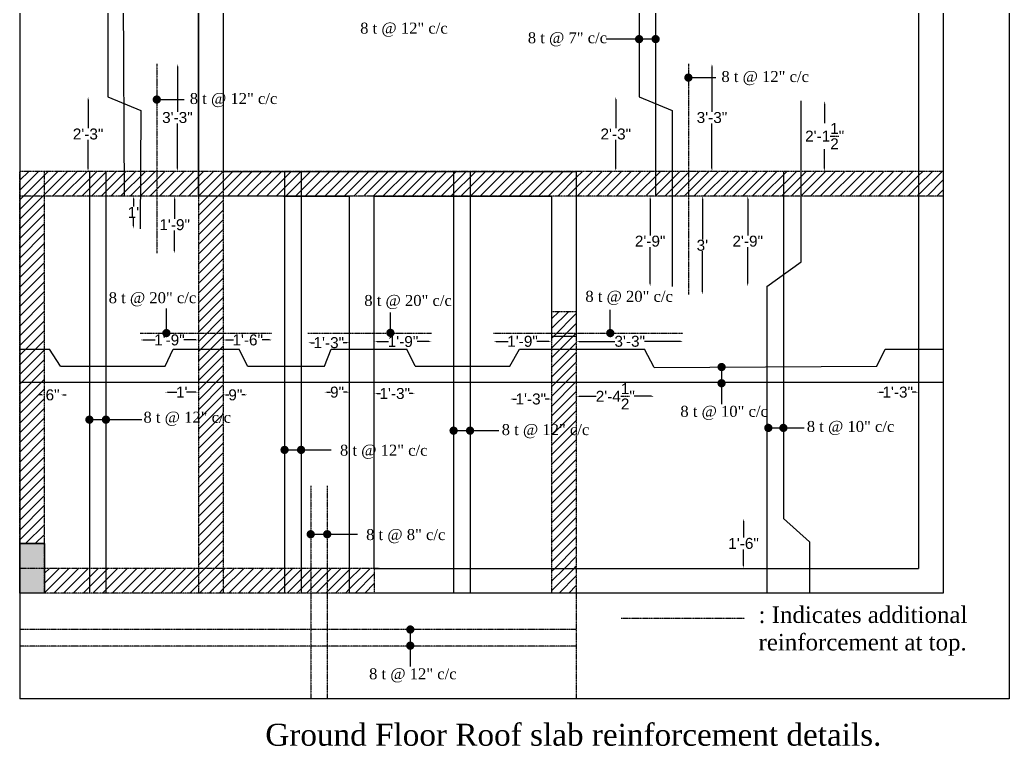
# Model space of a CAD drawing. Header units: inches. Extents: x 2686 to 6206, y -1461 to 53.
# Drawn here: x 5647.2 to 6007.2, y -1460.8 to -1196.4 of the extents above; entities that cross this region are included whole.
import ezdxf

# ---------------------------------------------------------------- set-up
doc = ezdxf.new("R2010")
doc.units = ezdxf.units.IN
doc.header["$LTSCALE"] = 0.1
doc.header["$MEASUREMENT"] = 0
doc.linetypes.add('DASHED', pattern=[0.75, 0.5, -0.25])
doc.linetypes.add('DASHED2', pattern=[0.375, 0.25, -0.125])
doc.layers.add('MH - Beams', color=3, linetype='DASHED2')
doc.layers.add('MH - Slab reinforcement', color=3, linetype='Continuous')
doc.styles.get("Standard").update_dxf_attribs({"font": 'arial.ttf'})
doc.dimstyles.get("Standard").update_dxf_attribs({"dimtxt": 6, "dimasz": 3, "dimexe": 0, "dimexo": 0.0625, "dimgap": 0.09, "dimtad": 0, "dimtih": 1, "dimtoh": 1, "dimdec": 1, "dimzin": 0, "dimdsep": 46, "dimlunit": 4, "dimtxsty": 'Standard', "dimblk": 'DOT', "dimcen": 0.09, "dimse1": 1, "dimse2": 1, "dimadec": 0, "dimazin": 0, "dimtfac": 1, "dimtdec": 1, "dimtofl": 0, "dimtmove": 0, "dimatfit": 3, "dimfxl": 1, "dimtolj": 1, "dimtzin": 0, "dimarcsym": 0})
pattern_1 = [(45, (862.607, -810.341), (-1.767767, 1.767767), [])]

# ---------------------------------------------------------------- blocks, each defined once
blk = doc.blocks.new('_Dot')
at = {"color": 0, "linetype": 'ByBlock', "lineweight": -2}
blk.add_line((-0.5, 0), (-1, 0), dxfattribs=at)
at = {"color": 0, "linetype": 'ByBlock', "const_width": 0.5}
blk.add_lwpolyline([(-0.25, 0, 1), (0.25, 0, 1)], format="xyb", close=True, dxfattribs=at)
blk = doc.blocks.new('*D225')
at = {"layer": 'Defpoints', "color": 0}
for p in [(5872.5, -1224.46), (5864, -1251.59), (5872.5, -1251.59)]:
    blk.add_point(p, dxfattribs=at)
at = {"layer": 'MH - Slab reinforcement', "color": 0, "lineweight": -2}
for p, q in [((5864, -1225.46), (5864, -1235.89)), ((5864, -1250.59), (5864, -1240.16))]:
    blk.add_line(p, q, dxfattribs=at)
at = {"layer": 'MH - Slab reinforcement', "color": 0}
for points in [[(5864.17, -1225.46), (5863.83, -1225.46), (5864, -1224.46)], [(5863.83, -1250.59), (5864.17, -1250.59), (5864, -1251.59)]]:
    blk.add_solid(points, dxfattribs=at)
at = {"layer": 'MH - Slab reinforcement', "color": 0, "linetype": 'DASHED', "insert": (5864, -1238.02), "char_height": 4, "attachment_point": 5}
blk.add_mtext('\\A1;2\'-3"', dxfattribs=at)
blk = doc.blocks.new('*D226')
at = {"layer": 'Defpoints', "color": 0}
for p in [(5890.43, -1212.46), (5890.46, -1251.59), (5899, -1251.59)]:
    blk.add_point(p, dxfattribs=at)
at = {"layer": 'MH - Slab reinforcement', "color": 0, "lineweight": -2}
for p, q in [((5899, -1213.46), (5899, -1229.89)), ((5899, -1250.59), (5899, -1234.16))]:
    blk.add_line(p, q, dxfattribs=at)
at = {"layer": 'MH - Slab reinforcement', "color": 0}
for points in [[(5899.17, -1213.46), (5898.83, -1213.46), (5899, -1212.46)], [(5898.83, -1250.59), (5899.17, -1250.59), (5899, -1251.59)]]:
    blk.add_solid(points, dxfattribs=at)
at = {"layer": 'MH - Slab reinforcement', "color": 0, "linetype": 'DASHED', "insert": (5899, -1232.02), "char_height": 4, "attachment_point": 5}
blk.add_mtext('\\A1;3\'-3"', dxfattribs=at)
blk = doc.blocks.new('*D227')
at = {"layer": 'Defpoints', "color": 0}
for p in [(5931.5, -1225.96), (5931.5, -1251.59), (5940, -1251.59)]:
    blk.add_point(p, dxfattribs=at)
at = {"layer": 'MH - Slab reinforcement', "color": 0, "lineweight": -2}
for p, q in [((5940, -1226.96), (5940, -1234)), ((5940, -1250.59), (5940, -1243.55))]:
    blk.add_line(p, q, dxfattribs=at)
at = {"layer": 'MH - Slab reinforcement', "color": 0}
for points in [[(5940.17, -1226.96), (5939.83, -1226.96), (5940, -1225.96)], [(5939.83, -1250.59), (5940.17, -1250.59), (5940, -1251.59)]]:
    blk.add_solid(points, dxfattribs=at)
at = {"layer": 'MH - Slab reinforcement', "color": 0, "linetype": 'DASHED', "insert": (5940, -1238.77), "char_height": 4, "attachment_point": 5}
blk.add_mtext('\\A1;2\'-1{\\H1.000000x;\\S1/2;}"', dxfattribs=at)
blk = doc.blocks.new('*D228')
at = {"layer": 'Defpoints', "color": 0}
for p in [(5912, -1260.59), (5919, -1260.59), (5919, -1293.46)]:
    blk.add_point(p, dxfattribs=at)
at = {"layer": 'MH - Slab reinforcement', "color": 0, "lineweight": -2}
for p, q in [((5912, -1261.59), (5912, -1274.89)), ((5912, -1292.46), (5912, -1279.16))]:
    blk.add_line(p, q, dxfattribs=at)
at = {"layer": 'MH - Slab reinforcement', "color": 0}
for points in [[(5912.17, -1261.59), (5911.83, -1261.59), (5912, -1260.59)], [(5911.83, -1292.46), (5912.17, -1292.46), (5912, -1293.46)]]:
    blk.add_solid(points, dxfattribs=at)
at = {"layer": 'MH - Slab reinforcement', "color": 0, "linetype": 'DASHED', "insert": (5912, -1277.02), "char_height": 4, "attachment_point": 5}
blk.add_mtext('\\A1;2\'-9"', dxfattribs=at)
blk = doc.blocks.new('*D229')
at = {"layer": 'Defpoints', "color": 0}
for p in [(5884.5, -1260.59), (5876.5, -1293.46), (5884.5, -1293.46)]:
    blk.add_point(p, dxfattribs=at)
at = {"layer": 'MH - Slab reinforcement', "color": 0, "lineweight": -2}
for p, q in [((5876.5, -1261.59), (5876.5, -1274.89)), ((5876.5, -1292.46), (5876.5, -1279.16))]:
    blk.add_line(p, q, dxfattribs=at)
at = {"layer": 'MH - Slab reinforcement', "color": 0}
for points in [[(5876.67, -1261.59), (5876.33, -1261.59), (5876.5, -1260.59)], [(5876.33, -1292.46), (5876.67, -1292.46), (5876.5, -1293.46)]]:
    blk.add_solid(points, dxfattribs=at)
at = {"layer": 'MH - Slab reinforcement', "color": 0, "linetype": 'DASHED', "insert": (5876.5, -1277.02), "char_height": 4, "attachment_point": 5}
blk.add_mtext('\\A1;2\'-9"', dxfattribs=at)
blk = doc.blocks.new('*D230')
at = {"layer": 'Defpoints', "color": 0}
for p in [(5890.47, -1260.59), (5890.5, -1296.46), (5895.5, -1296.46)]:
    blk.add_point(p, dxfattribs=at)
at = {"layer": 'MH - Slab reinforcement', "color": 0, "lineweight": -2}
for p, q in [((5895.5, -1261.59), (5895.5, -1276.39)), ((5895.5, -1295.46), (5895.5, -1280.66))]:
    blk.add_line(p, q, dxfattribs=at)
at = {"layer": 'MH - Slab reinforcement', "color": 0}
for points in [[(5895.67, -1261.59), (5895.33, -1261.59), (5895.5, -1260.59)], [(5895.33, -1295.46), (5895.67, -1295.46), (5895.5, -1296.46)]]:
    blk.add_solid(points, dxfattribs=at)
at = {"layer": 'MH - Slab reinforcement', "color": 0, "linetype": 'DASHED', "insert": (5895.5, -1278.52), "char_height": 4, "attachment_point": 5}
blk.add_mtext("\\A1;3'", dxfattribs=at)
blk = doc.blocks.new('*D231')
at = {"layer": 'Defpoints', "color": 0}
for p in [(5825.5, -1322.46), (5840.65, -1322.46), (5840.65, -1334.46)]:
    blk.add_point(p, dxfattribs=at)
at = {"layer": 'MH - Slab reinforcement', "color": 0, "lineweight": -2}
for p, q in [((5826.5, -1334.46), (5827.86, -1334.46)), ((5839.65, -1334.46), (5838.29, -1334.46))]:
    blk.add_line(p, q, dxfattribs=at)
at = {"layer": 'MH - Slab reinforcement', "color": 0}
for points in [[(5826.5, -1334.29), (5826.5, -1334.62), (5825.5, -1334.46)], [(5839.65, -1334.62), (5839.65, -1334.29), (5840.65, -1334.46)]]:
    blk.add_solid(points, dxfattribs=at)
at = {"layer": 'MH - Slab reinforcement', "color": 0, "linetype": 'DASHED', "insert": (5833.08, -1334.46), "char_height": 4, "attachment_point": 5}
blk.add_mtext('\\A1;1\'-3"', dxfattribs=at)
blk = doc.blocks.new('*D232')
at = {"layer": 'Defpoints', "color": 0}
for p in [(5849.65, -1322.96), (5878, -1322.96), (5849.65, -1333.46)]:
    blk.add_point(p, dxfattribs=at)
at = {"layer": 'MH - Slab reinforcement', "color": 0, "lineweight": -2}
for p, q in [((5850.65, -1333.46), (5856.92, -1333.46)), ((5877, -1333.46), (5870.73, -1333.46))]:
    blk.add_line(p, q, dxfattribs=at)
at = {"layer": 'MH - Slab reinforcement', "color": 0}
for points in [[(5850.65, -1333.29), (5850.65, -1333.62), (5849.65, -1333.46)], [(5877, -1333.62), (5877, -1333.29), (5878, -1333.46)]]:
    blk.add_solid(points, dxfattribs=at)
at = {"layer": 'MH - Slab reinforcement', "color": 0, "linetype": 'DASHED', "insert": (5863.83, -1333.46), "char_height": 4, "attachment_point": 5}
blk.add_mtext('\\A1;2\'-4{\\H1.000000x;\\S1/2;}"', dxfattribs=at)
blk = doc.blocks.new('*D234')
at = {"layer": 'Defpoints', "color": 0}
for p in [(5849.65, -1310.46), (5849.65, -1313.46), (5888.5, -1310.46)]:
    blk.add_point(p, dxfattribs=at)
at = {"layer": 'MH - Slab reinforcement', "color": 0, "lineweight": -2}
for p, q in [((5850.65, -1313.46), (5863.68, -1313.46)), ((5887.5, -1313.46), (5874.48, -1313.46))]:
    blk.add_line(p, q, dxfattribs=at)
at = {"layer": 'MH - Slab reinforcement', "color": 0}
for points in [[(5850.65, -1313.29), (5850.65, -1313.62), (5849.65, -1313.46)], [(5887.5, -1313.62), (5887.5, -1313.29), (5888.5, -1313.46)]]:
    blk.add_solid(points, dxfattribs=at)
at = {"layer": 'MH - Slab reinforcement', "color": 0, "linetype": 'DASHED', "insert": (5869.08, -1313.46), "char_height": 4, "attachment_point": 5}
blk.add_mtext('\\A1;3\'-3"', dxfattribs=at)
blk = doc.blocks.new('*D235')
at = {"layer": 'Defpoints', "color": 0}
for p in [(5819.5, -1310.46), (5819.5, -1313.46), (5840.65, -1310.46)]:
    blk.add_point(p, dxfattribs=at)
at = {"layer": 'MH - Slab reinforcement', "color": 0, "lineweight": -2}
for p, q in [((5820.5, -1313.46), (5824.86, -1313.46)), ((5839.65, -1313.46), (5835.29, -1313.46))]:
    blk.add_line(p, q, dxfattribs=at)
at = {"layer": 'MH - Slab reinforcement', "color": 0}
for points in [[(5820.5, -1313.29), (5820.5, -1313.62), (5819.5, -1313.46)], [(5839.65, -1313.62), (5839.65, -1313.29), (5840.65, -1313.46)]]:
    blk.add_solid(points, dxfattribs=at)
at = {"layer": 'MH - Slab reinforcement', "color": 0, "linetype": 'DASHED', "insert": (5830.08, -1313.46), "char_height": 4, "attachment_point": 5}
blk.add_mtext('\\A1;1\'-9"', dxfattribs=at)
blk = doc.blocks.new('*D236')
at = {"layer": 'Defpoints', "color": 0}
for p in [(5959, -1322.46), (5974.15, -1322.46), (5974.15, -1331.96)]:
    blk.add_point(p, dxfattribs=at)
at = {"layer": 'MH - Slab reinforcement', "color": 0, "lineweight": -2}
for p, q in [((5960, -1331.96), (5961.36, -1331.96)), ((5973.15, -1331.96), (5971.79, -1331.96))]:
    blk.add_line(p, q, dxfattribs=at)
at = {"layer": 'MH - Slab reinforcement', "color": 0}
for points in [[(5960, -1331.79), (5960, -1332.12), (5959, -1331.96)], [(5973.15, -1332.12), (5973.15, -1331.79), (5974.15, -1331.96)]]:
    blk.add_solid(points, dxfattribs=at)
at = {"layer": 'MH - Slab reinforcement', "color": 0, "linetype": 'DASHED', "insert": (5966.58, -1331.96), "char_height": 4, "attachment_point": 5}
blk.add_mtext('\\A1;1\'-3"', dxfattribs=at)
blk = doc.blocks.new('*D237')
at = {"layer": 'Defpoints', "color": 0}
for p in [(5776.15, -1322.46), (5791, -1322.46), (5776.15, -1332.46)]:
    blk.add_point(p, dxfattribs=at)
at = {"layer": 'MH - Slab reinforcement', "color": 0, "lineweight": -2}
for p, q in [((5777.15, -1332.46), (5778.36, -1332.46)), ((5790, -1332.46), (5788.79, -1332.46))]:
    blk.add_line(p, q, dxfattribs=at)
at = {"layer": 'MH - Slab reinforcement', "color": 0}
for points in [[(5777.15, -1332.29), (5777.15, -1332.62), (5776.15, -1332.46)], [(5790, -1332.62), (5790, -1332.29), (5791, -1332.46)]]:
    blk.add_solid(points, dxfattribs=at)
at = {"layer": 'MH - Slab reinforcement', "color": 0, "linetype": 'DASHED', "insert": (5783.58, -1332.46), "char_height": 4, "attachment_point": 5}
blk.add_mtext('\\A1;1\'-3"', dxfattribs=at)
blk = doc.blocks.new('*D238')
at = {"layer": 'Defpoints', "color": 0}
for p in [(5758, -1322.46), (5767.15, -1322.46), (5767.15, -1331.96)]:
    blk.add_point(p, dxfattribs=at)
at = {"layer": 'MH - Slab reinforcement', "color": 0, "lineweight": -2}
for p, q in [((5759, -1331.96), (5760.19, -1331.96)), ((5766.15, -1331.96), (5764.96, -1331.96))]:
    blk.add_line(p, q, dxfattribs=at)
at = {"layer": 'MH - Slab reinforcement', "color": 0}
for points in [[(5759, -1331.79), (5759, -1332.12), (5758, -1331.96)], [(5766.15, -1332.12), (5766.15, -1331.79), (5767.15, -1331.96)]]:
    blk.add_solid(points, dxfattribs=at)
at = {"layer": 'MH - Slab reinforcement', "color": 0, "linetype": 'DASHED', "insert": (5762.58, -1331.96), "char_height": 4, "attachment_point": 5}
blk.add_mtext('\\A1;9"', dxfattribs=at)
blk = doc.blocks.new('*D239')
at = {"layer": 'Defpoints', "color": 0}
for p in [(5776.15, -1310.46), (5797, -1310.46), (5797, -1313.54)]:
    blk.add_point(p, dxfattribs=at)
at = {"layer": 'MH - Slab reinforcement', "color": 0, "lineweight": -2}
for p, q in [((5777.15, -1313.54), (5781.36, -1313.54)), ((5796, -1313.54), (5791.79, -1313.54))]:
    blk.add_line(p, q, dxfattribs=at)
at = {"layer": 'MH - Slab reinforcement', "color": 0}
for points in [[(5777.15, -1313.37), (5777.15, -1313.7), (5776.15, -1313.54)], [(5796, -1313.7), (5796, -1313.37), (5797, -1313.54)]]:
    blk.add_solid(points, dxfattribs=at)
at = {"layer": 'MH - Slab reinforcement', "color": 0, "linetype": 'DASHED', "insert": (5786.58, -1313.54), "char_height": 4, "attachment_point": 5}
blk.add_mtext('\\A1;1\'-9"', dxfattribs=at)
blk = doc.blocks.new('*D240')
at = {"layer": 'Defpoints', "color": 0}
for p in [(5752, -1310.46), (5752, -1313.96), (5767.15, -1310.46)]:
    blk.add_point(p, dxfattribs=at)
at = {"layer": 'MH - Slab reinforcement', "color": 0, "lineweight": -2}
for p, q in [((5753, -1313.96), (5754.36, -1313.96)), ((5766.15, -1313.96), (5764.79, -1313.96))]:
    blk.add_line(p, q, dxfattribs=at)
at = {"layer": 'MH - Slab reinforcement', "color": 0}
for points in [[(5753, -1313.79), (5753, -1314.12), (5752, -1313.96)], [(5766.15, -1314.12), (5766.15, -1313.79), (5767.15, -1313.96)]]:
    blk.add_solid(points, dxfattribs=at)
at = {"layer": 'MH - Slab reinforcement', "color": 0, "linetype": 'DASHED', "insert": (5759.58, -1313.96), "char_height": 4, "attachment_point": 5}
blk.add_mtext('\\A1;1\'-3"', dxfattribs=at)
blk = doc.blocks.new('*D241')
at = {"layer": 'Defpoints', "color": 0}
for p in [(5721.15, -1322.46), (5730, -1322.46), (5721.15, -1332.96)]:
    blk.add_point(p, dxfattribs=at)
at = {"layer": 'MH - Slab reinforcement', "color": 0, "lineweight": -2}
for p, q in [((5722.15, -1332.96), (5723.19, -1332.96)), ((5729, -1332.96), (5727.96, -1332.96))]:
    blk.add_line(p, q, dxfattribs=at)
at = {"layer": 'MH - Slab reinforcement', "color": 0}
for points in [[(5722.15, -1332.79), (5722.15, -1333.12), (5721.15, -1332.96)], [(5729, -1333.12), (5729, -1332.79), (5730, -1332.96)]]:
    blk.add_solid(points, dxfattribs=at)
at = {"layer": 'MH - Slab reinforcement', "color": 0, "linetype": 'DASHED', "insert": (5725.58, -1332.96), "char_height": 4, "attachment_point": 5}
blk.add_mtext('\\A1;9"', dxfattribs=at)
blk = doc.blocks.new('*D242')
at = {"layer": 'Defpoints', "color": 0}
for p in [(5721.15, -1310.46), (5739, -1310.46), (5739, -1312.96)]:
    blk.add_point(p, dxfattribs=at)
at = {"layer": 'MH - Slab reinforcement', "color": 0, "lineweight": -2}
for p, q in [((5722.15, -1312.96), (5724.86, -1312.96)), ((5738, -1312.96), (5735.29, -1312.96))]:
    blk.add_line(p, q, dxfattribs=at)
at = {"layer": 'MH - Slab reinforcement', "color": 0}
for points in [[(5722.15, -1312.79), (5722.15, -1313.12), (5721.15, -1312.96)], [(5738, -1313.12), (5738, -1312.79), (5739, -1312.96)]]:
    blk.add_solid(points, dxfattribs=at)
at = {"layer": 'MH - Slab reinforcement', "color": 0, "linetype": 'DASHED', "insert": (5730.08, -1312.96), "char_height": 4, "attachment_point": 5}
blk.add_mtext('\\A1;1\'-6"', dxfattribs=at)
blk = doc.blocks.new('*D243')
at = {"layer": 'Defpoints', "color": 0}
for p in [(5691, -1310.46), (5691, -1312.96), (5712.15, -1310.46)]:
    blk.add_point(p, dxfattribs=at)
at = {"layer": 'MH - Slab reinforcement', "color": 0, "lineweight": -2}
for p, q in [((5692, -1312.96), (5696.36, -1312.96)), ((5711.15, -1312.96), (5706.79, -1312.96))]:
    blk.add_line(p, q, dxfattribs=at)
at = {"layer": 'MH - Slab reinforcement', "color": 0}
for points in [[(5692, -1312.79), (5692, -1313.12), (5691, -1312.96)], [(5711.15, -1313.12), (5711.15, -1312.79), (5712.15, -1312.96)]]:
    blk.add_solid(points, dxfattribs=at)
at = {"layer": 'MH - Slab reinforcement', "color": 0, "linetype": 'DASHED', "insert": (5701.58, -1312.96), "char_height": 4, "attachment_point": 5}
blk.add_mtext('\\A1;1\'-9"', dxfattribs=at)
blk = doc.blocks.new('*D244')
at = {"layer": 'Defpoints', "color": 0}
for p in [(5700, -1322.46), (5712.15, -1322.46), (5712.15, -1331.96)]:
    blk.add_point(p, dxfattribs=at)
at = {"layer": 'MH - Slab reinforcement', "color": 0, "lineweight": -2}
for p, q in [((5701, -1331.96), (5704.34, -1331.96)), ((5711.15, -1331.96), (5707.82, -1331.96))]:
    blk.add_line(p, q, dxfattribs=at)
at = {"layer": 'MH - Slab reinforcement', "color": 0}
for points in [[(5701, -1331.79), (5701, -1332.12), (5700, -1331.96)], [(5711.15, -1332.12), (5711.15, -1331.79), (5712.15, -1331.96)]]:
    blk.add_solid(points, dxfattribs=at)
at = {"layer": 'MH - Slab reinforcement', "color": 0, "linetype": 'DASHED', "insert": (5706.08, -1331.96), "char_height": 4, "attachment_point": 5}
blk.add_mtext("\\A1;1'", dxfattribs=at)
blk = doc.blocks.new('*D245')
at = {"layer": 'Defpoints', "color": 0}
for p in [(5656.15, -1322.46), (5662, -1322.46), (5656.15, -1332.96)]:
    blk.add_point(p, dxfattribs=at)
at = {"layer": 'MH - Slab reinforcement', "color": 0, "lineweight": -2}
for p, q in [((5655.15, -1332.96), (5654.15, -1332.96)), ((5663, -1332.96), (5664, -1332.96))]:
    blk.add_line(p, q, dxfattribs=at)
at = {"layer": 'MH - Slab reinforcement', "color": 0}
for points in [[(5655.15, -1333.12), (5655.15, -1332.79), (5656.15, -1332.96)], [(5663, -1332.79), (5663, -1333.12), (5662, -1332.96)]]:
    blk.add_solid(points, dxfattribs=at)
at = {"layer": 'MH - Slab reinforcement', "color": 0, "linetype": 'DASHED', "insert": (5659.08, -1332.96), "char_height": 4, "attachment_point": 5}
blk.add_mtext('\\A1;6"', dxfattribs=at)
blk = doc.blocks.new('*D246')
at = {"layer": 'Defpoints', "color": 0}
for p in [(5925, -1377.96), (5910.5, -1396.09), (5925, -1396.09)]:
    blk.add_point(p, dxfattribs=at)
at = {"layer": 'MH - Slab reinforcement', "color": 0, "lineweight": -2}
for p, q in [((5910.5, -1378.96), (5910.5, -1384.89)), ((5910.5, -1395.09), (5910.5, -1389.16))]:
    blk.add_line(p, q, dxfattribs=at)
at = {"layer": 'MH - Slab reinforcement', "color": 0}
for points in [[(5910.67, -1378.96), (5910.33, -1378.96), (5910.5, -1377.96)], [(5910.33, -1395.09), (5910.67, -1395.09), (5910.5, -1396.09)]]:
    blk.add_solid(points, dxfattribs=at)
at = {"layer": 'MH - Slab reinforcement', "color": 0, "linetype": 'DASHED', "insert": (5910.5, -1387.02), "char_height": 4, "attachment_point": 5}
blk.add_mtext('\\A1;1\'-6"', dxfattribs=at)
blk = doc.blocks.new('*D247')
at = {"layer": 'Defpoints', "color": 0}
for p in [(5679.15, -1224.46), (5672, -1251.59), (5678.5, -1251.59)]:
    blk.add_point(p, dxfattribs=at)
at = {"layer": 'MH - Slab reinforcement', "color": 0, "lineweight": -2}
for p, q in [((5672, -1225.46), (5672, -1235.89)), ((5672, -1250.59), (5672, -1240.16))]:
    blk.add_line(p, q, dxfattribs=at)
at = {"layer": 'MH - Slab reinforcement', "color": 0}
for points in [[(5672.17, -1225.46), (5671.83, -1225.46), (5672, -1224.46)], [(5671.83, -1250.59), (5672.17, -1250.59), (5672, -1251.59)]]:
    blk.add_solid(points, dxfattribs=at)
at = {"layer": 'MH - Slab reinforcement', "color": 0, "linetype": 'DASHED', "insert": (5672, -1238.02), "char_height": 4, "attachment_point": 5}
blk.add_mtext('\\A1;2\'-3"', dxfattribs=at)
blk = doc.blocks.new('*D248')
at = {"layer": 'Defpoints', "color": 0}
for p in [(5697, -1212.46), (5697, -1251.59), (5704.5, -1251.59)]:
    blk.add_point(p, dxfattribs=at)
at = {"layer": 'MH - Slab reinforcement', "color": 0, "lineweight": -2}
for p, q in [((5704.5, -1213.46), (5704.5, -1229.89)), ((5704.5, -1250.59), (5704.5, -1234.16))]:
    blk.add_line(p, q, dxfattribs=at)
at = {"layer": 'MH - Slab reinforcement', "color": 0}
for points in [[(5704.67, -1213.46), (5704.33, -1213.46), (5704.5, -1212.46)], [(5704.33, -1250.59), (5704.67, -1250.59), (5704.5, -1251.59)]]:
    blk.add_solid(points, dxfattribs=at)
at = {"layer": 'MH - Slab reinforcement', "color": 0, "linetype": 'DASHED', "insert": (5704.5, -1232.02), "char_height": 4, "attachment_point": 5}
blk.add_mtext('\\A1;3\'-3"', dxfattribs=at)
blk = doc.blocks.new('*D249')
at = {"layer": 'Defpoints', "color": 0}
for p in [(5695, -1260.59), (5697, -1281.46), (5703.5, -1281.46)]:
    blk.add_point(p, dxfattribs=at)
at = {"layer": 'MH - Slab reinforcement', "color": 0, "lineweight": -2}
for p, q in [((5703.5, -1261.59), (5703.5, -1268.89)), ((5703.5, -1280.46), (5703.5, -1273.16))]:
    blk.add_line(p, q, dxfattribs=at)
at = {"layer": 'MH - Slab reinforcement', "color": 0}
for points in [[(5703.67, -1261.59), (5703.33, -1261.59), (5703.5, -1260.59)], [(5703.33, -1280.46), (5703.67, -1280.46), (5703.5, -1281.46)]]:
    blk.add_solid(points, dxfattribs=at)
at = {"layer": 'MH - Slab reinforcement', "color": 0, "linetype": 'DASHED', "insert": (5703.5, -1271.02), "char_height": 4, "attachment_point": 5}
blk.add_mtext('\\A1;1\'-9"', dxfattribs=at)
blk = doc.blocks.new('*D250')
at = {"layer": 'Defpoints', "color": 0}
for p in [(5691.04, -1260.59), (5688.5, -1272.46), (5691, -1272.46)]:
    blk.add_point(p, dxfattribs=at)
at = {"layer": 'MH - Slab reinforcement', "color": 0, "lineweight": -2}
for p, q in [((5688.5, -1261.59), (5688.5, -1264.43)), ((5688.5, -1271.46), (5688.5, -1268.62))]:
    blk.add_line(p, q, dxfattribs=at)
at = {"layer": 'MH - Slab reinforcement', "color": 0}
for points in [[(5688.67, -1261.59), (5688.33, -1261.59), (5688.5, -1260.59)], [(5688.33, -1271.46), (5688.67, -1271.46), (5688.5, -1272.46)]]:
    blk.add_solid(points, dxfattribs=at)
at = {"layer": 'MH - Slab reinforcement', "color": 0, "linetype": 'DASHED', "insert": (5688.5, -1266.52), "char_height": 4, "attachment_point": 5}
blk.add_mtext("\\A1;1'", dxfattribs=at)

msp = doc.modelspace()

# ---------------------------------------------------------------- hatches: boundary and pattern name
msp.add_hatch(color=256).paths.add_polyline_path([(5647.15, -1387.09), (5656.15, -1387.09), (5656.15, -1405.09), (5647.15, -1405.09)])
at = {"layer": 'MH - Beams'}
h = msp.add_hatch(dxfattribs=at)
h.set_pattern_fill('ANSI31', color=256, scale=20, style=0)
h.set_pattern_definition(pattern_1)
h.paths.add_polyline_path([(5656.15, -1260.59), (5656.15, -1251.59), (5647.15, -1251.59), (5647.15, -1260.59)])
h = msp.add_hatch(dxfattribs=at)
h.set_pattern_fill('ANSI31', color=256, scale=20, style=0)
h.set_pattern_definition(pattern_1)
h.paths.add_polyline_path([(5656.15, -1251.59), (5656.15, -1260.59), (5712.15, -1260.59), (5712.15, -1260.59), (5712.15, -1251.59)])
h = msp.add_hatch(dxfattribs=at)
h.set_pattern_fill('ANSI31', color=256, scale=20, style=0)
h.set_pattern_definition(pattern_1)
h.paths.add_polyline_path([(5712.15, -1251.59), (5712.15, -1260.59), (5712.15, -1260.59), (5712.15, -1260.59), (5721.15, -1260.59), (5721.15, -1251.59)])
h = msp.add_hatch(dxfattribs=at)
h.set_pattern_fill('ANSI31', color=256, scale=20, style=0)
h.set_pattern_definition(pattern_1)
h.paths.add_polyline_path([(5743.15, -1260.59), (5767.15, -1260.59), (5767.15, -1260.59), (5776.15, -1260.59), (5840.65, -1260.59), (5849.65, -1260.59), (5849.65, -1251.59), (5721.15, -1251.59), (5721.15, -1260.59)])
h = msp.add_hatch(dxfattribs=at)
h.set_pattern_fill('ANSI31', color=256, scale=20, style=0)
h.set_pattern_definition(pattern_1)
h.paths.add_polyline_path([(5974.15, -1260.59), (5974.15, -1251.59), (5849.65, -1251.59), (5849.65, -1260.59)])
h = msp.add_hatch(dxfattribs=at)
h.set_pattern_fill('ANSI31', color=256, scale=20, style=0)
h.set_pattern_definition(pattern_1)
h.paths.add_polyline_path([(5983.15, -1260.59), (5983.15, -1251.59), (5974.15, -1251.59), (5974.15, -1260.59)])
h = msp.add_hatch(dxfattribs=at)
h.set_pattern_fill('ANSI31', color=256, scale=20, style=0)
h.set_pattern_definition(pattern_1)
h.paths.add_polyline_path([(5656.15, -1387.09), (5656.15, -1260.59), (5647.15, -1260.59), (5647.15, -1387.09)])
h = msp.add_hatch(dxfattribs=at)
h.set_pattern_fill('ANSI31', color=256, scale=20, style=0)
h.set_pattern_definition(pattern_1)
h.paths.add_polyline_path([(5712.15, -1260.59), (5712.15, -1396.09), (5721.15, -1396.09), (5721.15, -1260.59)])
h = msp.add_hatch(dxfattribs=at)
h.set_pattern_fill('ANSI31', color=256, scale=20, style=0)
h.set_pattern_definition(pattern_1)
h.paths.add_polyline_path([(5849.65, -1311.59), (5849.65, -1302.59), (5840.65, -1302.59), (5840.65, -1311.59)])
h = msp.add_hatch(dxfattribs=at)
h.set_pattern_fill('ANSI31', color=256, scale=20, style=0)
h.set_pattern_definition(pattern_1)
h.paths.add_polyline_path([(5849.65, -1396.09), (5849.65, -1311.59), (5840.65, -1311.59), (5840.65, -1396.09)])
h = msp.add_hatch(dxfattribs=at)
h.set_pattern_fill('ANSI31', color=256, scale=20, style=0)
h.set_pattern_definition(pattern_1)
h.paths.add_polyline_path([(5712.15, -1405.09), (5712.15, -1396.09), (5656.15, -1396.09), (5656.15, -1405.09), (5656.15, -1405.09)])
h = msp.add_hatch(dxfattribs=at)
h.set_pattern_fill('ANSI31', color=256, scale=20)
h.set_pattern_definition(pattern_1)
h.paths.add_polyline_path([(5721.15, -1405.09), (5721.15, -1396.09), (5712.15, -1396.09), (5712.15, -1405.09)])
h = msp.add_hatch(dxfattribs=at)
h.set_pattern_fill('ANSI31', color=256, scale=20, style=0)
h.set_pattern_definition(pattern_1)
h.paths.add_polyline_path([(5767.15, -1405.09), (5767.15, -1405.09), (5767.15, -1396.09), (5721.15, -1396.09), (5721.15, -1405.09)])
h = msp.add_hatch(dxfattribs=at)
h.set_pattern_fill('ANSI31', color=256, scale=20, style=0)
h.set_pattern_definition(pattern_1)
h.paths.add_polyline_path([(5776.15, -1405.09), (5776.15, -1396.09), (5767.15, -1396.09), (5767.15, -1405.09), (5767.15, -1405.09), (5767.15, -1405.09)])
h = msp.add_hatch(dxfattribs=at)
h.set_pattern_fill('ANSI31', color=256, scale=20, style=0)
h.set_pattern_definition(pattern_1)
h.paths.add_polyline_path([(5849.65, -1405.09), (5849.65, -1396.09), (5840.65, -1396.09), (5840.65, -1405.09)])

# ---------------------------------------------------------------- linework, layer by layer
for p, q in [((5712.15, -1120.09), (5712.15, -1198.09)), ((5721.15, -1129.09), (5721.15, -1251.59)), ((5712.15, -1198.09), (5712.15, -1260.59)), ((5743.15, -1260.59), (5712.15, -1260.59)), ((5656.15, -1387.09), (5647.15, -1387.09)), ((5656.15, -1405.09), (5647.15, -1405.09))]:
    msp.add_line(p, q)
for points in [[(5647.15, -953.59), (6007.15, -953.59), (6007.15, -1443.59)], [(5647.15, -953.59), (5647.15, -1443.59)], [(5974.15, -1170.66), (5974.15, -1396.09)], [(5983.15, -1170.66), (5983.15, -1405.09)], [(5721.15, -1251.59), (5849.65, -1251.59)], [(5849.65, -1251.59), (5849.65, -1311.59)], [(5743.15, -1260.59), (5767.15, -1260.59)], [(5767.15, -1312.09), (5767.15, -1260.59)], [(5776.15, -1312.09), (5776.15, -1260.59)], [(5776.15, -1260.59), (5840.65, -1260.59)], [(5840.65, -1260.59), (5840.65, -1311.59)], [(5767.15, -1405.09), (5767.15, -1312.09)], [(5776.15, -1396.09), (5776.15, -1312.09)], [(5840.65, -1311.59), (5849.65, -1311.59)], [(5656.15, -1387.09), (5656.15, -1405.09)], [(5776.15, -1396.09), (5974.15, -1396.09)], [(5983.15, -1405.09), (5767.15, -1405.09)], [(6007.15, -1443.59), (5647.15, -1443.59)]]:
    msp.add_lwpolyline(points)
for points in [[(5712.15, -977.59), (5983.15, -977.59), (5983.15, -1405.09), (5767.15, -1405.09), (5767.15, -1260.59), (5712.15, -1260.59), (5712.15, -977.59)], [(5647.15, -1387.09), (5656.15, -1387.09), (5656.15, -1405.09), (5647.15, -1405.09)]]:
    msp.add_lwpolyline(points, close=True)
for p, q in [((5983.15, -1251.59), (5647.15, -1251.59)), ((5647.15, -1405.09), (5647.15, -1251.59)), ((5656.15, -1405.09), (5656.15, -1251.59)), ((5712.15, -1251.59), (5712.15, -1405.09)), ((5721.15, -1251.59), (5721.15, -1405.09)), ((5983.15, -1260.59), (5647.15, -1260.59)), ((5840.65, -1302.59), (5840.65, -1405.09)), ((5840.65, -1302.59), (5849.65, -1302.59)), ((5849.65, -1302.59), (5849.65, -1405.09)), ((5777.93, -1396.09), (5647.15, -1396.09)), ((5776.15, -1396.09), (5776.15, -1405.09)), ((5777.93, -1405.09), (5647.15, -1405.09)), ((5849.65, -1405.09), (5840.65, -1405.09))]:
    msp.add_line(p, q, dxfattribs=at)
at = {"layer": 'MH - Slab reinforcement'}
for p, q in [((5679.15, -1120.09), (5679.15, -1224.46)), ((5872.5, -1120.09), (5872.5, -1224.46)), ((5684.5, -1143.96), (5685.15, -1260.59)), ((5878.5, -1155.96), (5878.5, -1260.59)), ((5679.15, -1224.46), (5691.15, -1229.46)), ((5872.5, -1224.46), (5884.5, -1229.46)), ((5931.5, -1284.46), (5931.5, -1225.96)), ((5691.15, -1229.46), (5691, -1272.46)), ((5884.5, -1229.46), (5884.5, -1293.46)), ((5672.5, -1251.59), (5672.5, -1405.09)), ((5678.5, -1251.59), (5678.5, -1405.09)), ((5743.5, -1251.59), (5743.5, -1405.09)), ((5749.5, -1251.59), (5749.5, -1405.09)), ((5805, -1251.59), (5805, -1405.09)), ((5811, -1251.59), (5811, -1405.09)), ((5925, -1251.59), (5925, -1377.96)), ((5919, -1293.46), (5931.5, -1284.46)), ((5919, -1293.46), (5919, -1405.09)), ((5647.15, -1316.34), (5658, -1316.34)), ((5662, -1322.46), (5658, -1316.34)), ((5700, -1322.46), (5703, -1316.34)), ((5703, -1316.34), (5727, -1316.34)), ((5730, -1322.46), (5727, -1316.34)), ((5758, -1322.46), (5760.5, -1316.34)), ((5760.5, -1316.34), (5788, -1316.34)), ((5791, -1322.46), (5788, -1316.34)), ((5825.5, -1322.46), (5829, -1316.34)), ((5829, -1316.34), (5874.5, -1316.34)), ((5878, -1322.96), (5874.5, -1316.34)), ((5959, -1322.46), (5962, -1316.34)), ((5962, -1316.34), (5983.15, -1316.34)), ((5662, -1322.46), (5700, -1322.46)), ((5730, -1322.46), (5758, -1322.46)), ((5791, -1322.46), (5825.5, -1322.46)), ((5878, -1322.96), (5959, -1322.46)), ((5647.15, -1328.34), (5983.15, -1328.34)), ((5925, -1377.96), (5934.5, -1386.46)), ((5934.5, -1386.46), (5934.5, -1405.09))]:
    msp.add_line(p, q, dxfattribs=at)
at = {"layer": 'MH - Slab reinforcement', "linetype": 'DASHED'}
for p, q in [((5697, -1212.46), (5697, -1281.46)), ((5890.43, -1212.46), (5890.5, -1296.46)), ((5691, -1310.46), (5739, -1310.46)), ((5752, -1310.46), (5797, -1310.46)), ((5819.5, -1310.46), (5888.5, -1310.46)), ((5753.01, -1366.09), (5753.01, -1443.59)), ((5759.01, -1366.09), (5759.01, -1443.59)), ((5849.65, -1405.09), (5849.65, -1443.59)), ((5865.99, -1414.25), (5910.99, -1414.25)), ((5849.65, -1418.34), (5647.15, -1418.34)), ((5849.65, -1424.34), (5647.15, -1424.34))]:
    msp.add_line(p, q, dxfattribs=at)

# ---------------------------------------------------------------- texts
at = {"attachment_point": 1}
for s, insert, char_height, width in [('{\\fTimes New Roman|b0|i0|c0|p34;: Indicates additional\\Preinforcement at top.}', (5915.95, -1409.95), 6, 170.2111), ('\\pxqc;{\\fTimes New Roman|b0|i0|c0|p34;Ground Floor Roof slab reinforcement details.}', (5727.77, -1452.64), 8, 241.5948)]:
    msp.add_mtext(s, dxfattribs=dict(at, insert=insert, char_height=char_height, width=width))
at = {"layer": 'MH - Slab reinforcement', "char_height": 4, "width": 36, "attachment_point": 1}
for s, insert in [('{\\fTimes New Roman|b0|i0|c0|p34;8 t @ 12" c/c}', (5771, -1197.46)), ('{\\fTimes New Roman|b0|i0|c0|p34;8 t @ 7" c/c}', (5832, -1200.96)), ('{\\fTimes New Roman|b0|i0|c0|p34;8 t @ 12" c/c}', (5902.43, -1215.08)), ('{\\fTimes New Roman|b0|i0|c0|p34;8 t @ 12" c/c}', (5709, -1223.08)), ('{\\fTimes New Roman|b0|i0|c0|p34;8 t @ 20" c/c}', (5679.5, -1295.58)), ('{\\fTimes New Roman|b0|i0|c0|p34;8 t @ 20" c/c}', (5852.93, -1295.08)), ('{\\fTimes New Roman|b0|i0|c0|p34;8 t @ 20" c/c}', (5772.5, -1296.58)), ('{\\fTimes New Roman|b0|i0|c0|p34;8 t @ 12" c/c}', (5692.15, -1339.08)), ('{\\fTimes New Roman|b0|i0|c0|p34;8 t @ 10" c/c}', (5887.5, -1336.93)), ('{\\fTimes New Roman|b0|i0|c0|p34;8 t @ 10" c/c}', (5933.5, -1342.43)), ('{\\fTimes New Roman|b0|i0|c0|p34;8 t @ 12" c/c}', (5822.5, -1343.58)), ('{\\fTimes New Roman|b0|i0|c0|p34;8 t @ 12" c/c}', (5763.65, -1351.08)), ('{\\fTimes New Roman|b0|i0|c0|p34;8 t @ 8" c/c}', (5773.16, -1381.79)), ('{\\fTimes New Roman|b0|i0|c0|p34;8 t @ 12" c/c}', (5774.24, -1432.46))]:
    msp.add_mtext(s, dxfattribs=dict(at, insert=insert))

# ---------------------------------------------------------------- dimensions: what is measured, and where the dimension line sits
at = {"layer": 'MH - Slab reinforcement'}
for base, p1, p2, picture, middle in [((5704.5, -1251.59), (5697, -1212.46), (5697, -1251.59), '*D248', (5704.5, -1232.02)), ((5899, -1251.59), (5890.43, -1212.46), (5890.46, -1251.59), '*D226', (5899, -1232.02)), ((5672, -1251.59), (5679.15, -1224.46), (5678.5, -1251.59), '*D247', (5672, -1238.02)), ((5864, -1251.59), (5872.5, -1224.46), (5872.5, -1251.59), '*D225', (5864, -1238.02)), ((5940, -1251.59), (5931.5, -1225.96), (5931.5, -1251.59), '*D227', (5940, -1238.77)), ((5688.5, -1272.46), (5691.04, -1260.59), (5691, -1272.46), '*D250', (5688.5, -1266.52)), ((5703.5, -1281.46), (5695, -1260.59), (5697, -1281.46), '*D249', (5703.5, -1271.02)), ((5876.5, -1293.46), (5884.5, -1260.59), (5884.5, -1293.46), '*D229', (5876.5, -1277.02)), ((5895.5, -1296.46), (5890.47, -1260.59), (5890.5, -1296.46), '*D230', (5895.5, -1278.52)), ((5912, -1260.59), (5919, -1293.46), (5919, -1260.59), '*D228', (5912, -1277.02)), ((5910.5, -1396.09), (5925, -1377.96), (5925, -1396.09), '*D246', (5910.5, -1387.02))]:
    dim = msp.add_linear_dim(base=base, p1=p1, p2=p2, angle=90, dimstyle='Standard', override={"dimtxt": 4, "dimasz": 1, "dimldrblk": 'Dot'}, dxfattribs=at)
    dim.commit()
    dim.dimension.update_dxf_attribs({"geometry": picture, "text_midpoint": middle})
for base, p1, p2, picture, middle in [((5691, -1312.9574), (5712.1539, -1310.4574), (5691, -1310.4574), '*D243', (5701.5769, -1312.9574)), ((5739, -1312.9574), (5721.1539, -1310.4574), (5739, -1310.4574), '*D242', (5730.0769, -1312.9574)), ((5752, -1313.9574), (5767.1539, -1310.4574), (5752, -1310.4574), '*D240', (5759.5769, -1313.9574)), ((5797, -1313.5358), (5776.1539, -1310.4574), (5797, -1310.4574), '*D239', (5786.5769, -1313.5358)), ((5819.5, -1313.4574), (5840.6539, -1310.4574), (5819.5, -1310.4574), '*D235', (5830.0769, -1313.4574)), ((5849.6539, -1313.4574), (5888.5, -1310.4574), (5849.6539, -1310.4574), '*D234', (5869.0769, -1313.4574)), ((5656.1539, -1332.9574), (5662, -1322.4574), (5656.1539, -1322.4574), '*D245', (5659.0769, -1332.9574)), ((5712.1539, -1331.9574), (5700, -1322.4574), (5712.1539, -1322.4574), '*D244', (5706.0769, -1331.9574)), ((5721.1539, -1332.9574), (5730, -1322.4574), (5721.1539, -1322.4574), '*D241', (5725.5769, -1332.9574)), ((5767.1539, -1331.9574), (5758, -1322.4574), (5767.1539, -1322.4574), '*D238', (5762.5769, -1331.9574)), ((5776.1539, -1332.4574), (5791, -1322.4574), (5776.1539, -1322.4574), '*D237', (5783.5769, -1332.4574)), ((5840.6539, -1334.4574), (5825.5, -1322.4574), (5840.6539, -1322.4574), '*D231', (5833.0769, -1334.4574)), ((5849.6539, -1333.4574), (5878, -1322.9574), (5849.6539, -1322.9574), '*D232', (5863.8269, -1333.4574)), ((5974.1539, -1331.9574), (5959, -1322.4574), (5974.1539, -1322.4574), '*D236', (5966.5769, -1331.9574))]:
    dim = msp.add_linear_dim(base=base, p1=p1, p2=p2, dimstyle='Standard', override={"dimtxt": 4, "dimasz": 1, "dimldrblk": 'Dot'}, dxfattribs=at)
    dim.commit()
    dim.dimension.update_dxf_attribs({"geometry": picture, "text_midpoint": middle})

# ---------------------------------------------------------------- leaders
for points in [[(5878.5, -1203.46), (5860.5, -1203.46)], [(5872.5, -1203.46), (5860.5, -1203.46)], [(5890.43, -1217.46), (5900.43, -1217.46)], [(5697, -1225.46), (5707, -1225.46)], [(5700.5, -1310.46), (5700.5, -1301.46)], [(5782, -1310.36), (5782, -1302.96)], [(5862, -1310.46), (5862, -1301.96)], [(5902.5, -1322.81), (5902.5, -1336.31)], [(5902.5, -1328.69), (5902.5, -1336.31)], [(5672.5, -1341.96), (5691.5, -1341.96)], [(5678.5, -1341.96), (5691.5, -1341.96)], [(5805, -1345.96), (5821.5, -1345.96)], [(5811, -1345.96), (5821.5, -1345.96)], [(5919.5, -1344.96), (5932.5, -1344.96)], [(5925, -1344.96), (5932.5, -1344.96)], [(5743.5, -1352.96), (5760.5, -1352.96)], [(5749.5, -1352.96), (5760.5, -1352.96)], [(5753.01, -1383.66), (5770.01, -1383.66)], [(5759.01, -1383.66), (5770.01, -1383.66)], [(5789.24, -1418.34), (5789.24, -1431.84)], [(5789.24, -1424.22), (5789.24, -1431.84)]]:
    msp.add_leader(points, dimstyle='Standard', override={"dimtad": 0, "dimldrblk": 'Dot'}, dxfattribs=at)

doc.saveas('drawing.dxf')
